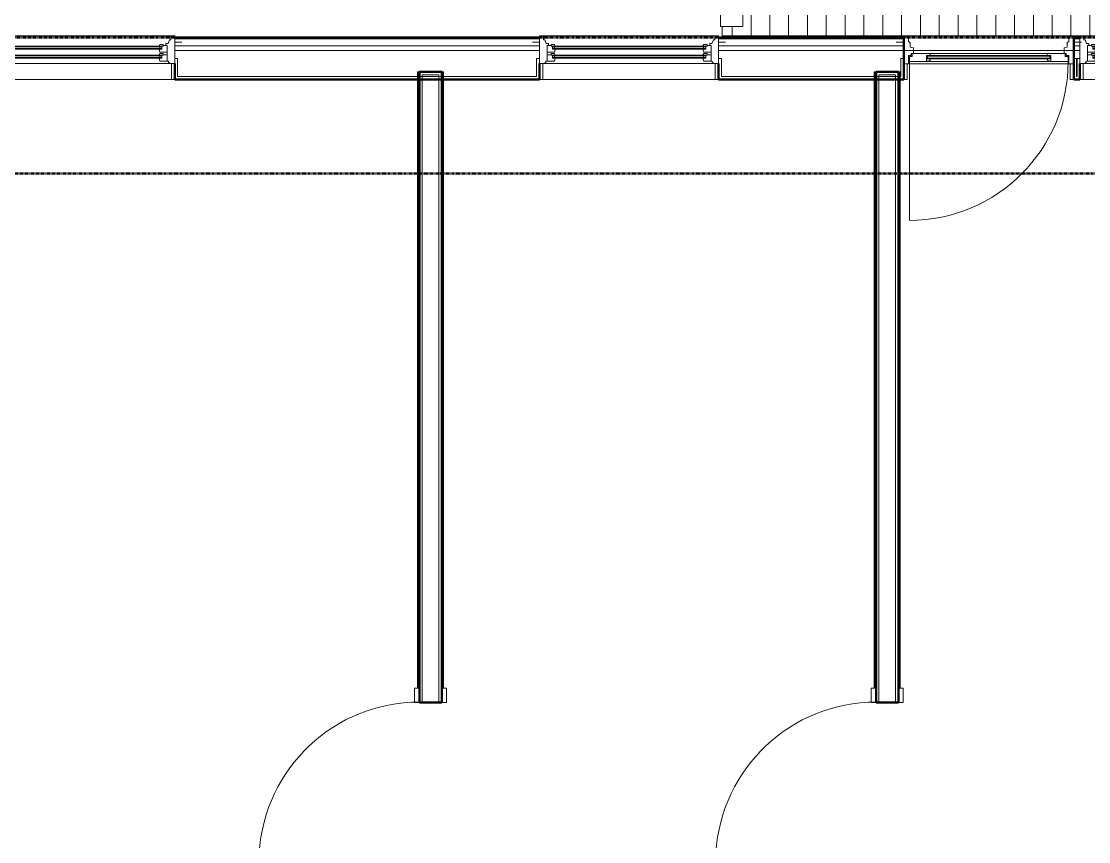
# Model space of a CAD drawing. Header units: inches. Extents: x -4235 to -464, y 9767 to 12344.
# Drawn here: x -2478.7 to -2251.9, y 11947.7 to 12122 of the extents above; entities that cross this region are included whole.
import ezdxf

# ---------------------------------------------------------------- set-up
doc = ezdxf.new("R2010")
doc.units = ezdxf.units.IN
doc.header["$MEASUREMENT"] = 0
doc.linetypes.add('Dash 1_16_', pattern=[0.125, 0.0625, -0.0625])
for name, color, linetype, lineweight in [('0-1', 7, 'Continuous', 5), ('0-2', 254, 'Continuous', 9), ('A-DOOR-1', 7, 'Continuous', 9), ('A-DOOR-2', 130, 'Continuous', 20), ('A-DOOR-4', 31, 'Continuous', 9), ('A-DOOR-5', 31, 'Continuous', 20), ('A-DOOR-FRAM', 31, 'Continuous', 20), ('A-DOOR-FRAM-1', 130, 'Continuous', 20), ('A-DOOR-FRAM-2', 31, 'Continuous', 9), ('A-DOOR-GLAZ', 31, 'Continuous', 9), ('A-FLOR-4', 192, 'Continuous', 9), ('A-FLOR-HRAL', 11, 'Continuous', 9), ('A-FLOR-PATT-1', 9, 'Continuous', 9), ('A-GLAZ-1', 151, 'Continuous', 9), ('A-GLAZ-2', 151, 'Continuous', 20), ('A-WALL', 113, 'Continuous', 13), ('A-WALL-1', 250, 'Continuous', 50), ('A-WALL-2', 50, 'Continuous', 13), ('A-WALL-3', 10, 'Continuous', 9), ('A-WALL-4', 254, 'Continuous', 9), ('A-WALL-5', 7, 'Continuous', 9), ('A-WALL-6', 113, 'Continuous', 9), ('A-WALL-7', 113, 'Continuous', 50), ('C-PROP-LINE-1', 91, 'Dash 1_16_', 50)]:
    doc.layers.add(name, color=color, linetype=linetype, lineweight=lineweight)

# ---------------------------------------------------------------- blocks, each defined once
blk = doc.blocks.new('SWING - SINGLE - FLUSH - 2-10 x 6-8 - PRIVACY-3199405-BACKGROUND - 2ND FLOOR')
at = {"layer": 'A-DOOR-1'}
blk.add_arc((17, -2.38), 34.07, 180, 266.6343, dxfattribs=at)
at = {"layer": 'A-DOOR-2'}
for p, q in [((15, -2.38), (15, -36.38)), ((17, -2.38), (15, -2.38)), ((17, -2.38), (17, -36.38)), ((17, -36.38), (15, -36.38))]:
    blk.add_line(p, q, dxfattribs=at)
at = {"layer": 'A-DOOR-FRAM-1'}
for p, q in [((-20, 2.37), (-20, 3.37)), ((-20, 3.37), (-17, 3.37)), ((-17, 2.37), (-20, 2.37)), ((-17, 3.37), (-17, 2.37)), ((17, 2.37), (17, 3.37)), ((17, 3.37), (20, 3.37)), ((20, 2.37), (17, 2.37)), ((20, 3.37), (20, 2.37)), ((-20, -2.38), (-17, -2.38)), ((-20, -3.38), (-20, -2.38)), ((-17, -3.38), (-20, -3.38)), ((-17, -2.38), (-17, -3.38)), ((17, -2.38), (20, -2.38)), ((17, -3.38), (17, -2.38)), ((20, -3.38), (17, -3.38)), ((20, -2.38), (20, -3.38))]:
    blk.add_line(p, q, dxfattribs=at)
blk = doc.blocks.new('Basic Wall _ INT - W4BØF - _5_8 GYP - 2X4 WOOD_BATT_ - 5_8 GYP_ - ___-2694744-BACKGROUND - 2ND FLOOR')
at = {"layer": 'A-WALL-3'}
for p, q in [((-2394.47, 12111.34), (-2394.54, 12111.34)), ((-2394.33, 12111.34), (-2394.47, 12111.34)), ((-2394.47, 12111.34), (-2394.47, 12109.71)), ((-2394.26, 12111.34), (-2394.33, 12111.34)), ((-2394.12, 12111.34), (-2394.15, 12111.34)), ((-2394.12, 12109.71), (-2394.12, 12111.34)), ((-2394.12, 11977.33), (-2394.12, 11980.33))]:
    blk.add_line(p, q, dxfattribs=at)
at = {"layer": 'A-WALL-4'}
for p, q in [((-2394.54, 12111.34), (-2394.25, 12111.34)), ((-2394.54, 12111.34), (-2394.54, 12109.71)), ((-2394.47, 12109.71), (-2394.47, 11980.33)), ((-2394.25, 12111.34), (-2394.25, 12109.71)), ((-2394.25, 12111.34), (-2394.17, 12111.34)), ((-2394.17, 12111.34), (-2394.12, 12111.34)), ((-2394.12, 11980.33), (-2394.12, 12109.71))]:
    blk.add_line(p, q, dxfattribs=at)
at = {"layer": 'A-WALL-5'}
for p, q in [((-2394.54, 12109.71), (-2394.54, 11980.33)), ((-2394.25, 12109.71), (-2394.25, 11980.33))]:
    blk.add_line(p, q, dxfattribs=at)
blk = doc.blocks.new('Basic Wall _ INT - W4BØF - _5_8 GYP - 2X4 WOOD_BATT_ - 5_8 GYP_ - ___-2694743-BACKGROUND - 2ND FLOOR')
at = {"layer": 'A-WALL-3'}
for p, q in [((-2389.35, 12111.34), (-2389.37, 12111.34)), ((-2389.37, 12109.71), (-2389.37, 12111.34)), ((-2389.17, 12111.34), (-2389.23, 12111.34)), ((-2389.02, 12111.34), (-2389.17, 12111.34)), ((-2388.96, 12111.34), (-2389.02, 12111.34)), ((-2389.02, 12111.34), (-2389.02, 12109.71)), ((-2389.37, 11977.33), (-2389.37, 11980.33))]:
    blk.add_line(p, q, dxfattribs=at)
at = {"layer": 'A-WALL-4'}
for p, q in [((-2389.37, 12111.34), (-2389.33, 12111.34)), ((-2389.37, 11980.33), (-2389.37, 12109.71)), ((-2389.33, 12111.34), (-2389.25, 12111.34)), ((-2389.25, 12109.71), (-2389.25, 12111.34)), ((-2389.25, 12111.34), (-2388.96, 12111.34)), ((-2389.02, 12109.71), (-2389.02, 11980.33)), ((-2388.96, 12111.34), (-2388.96, 12109.71))]:
    blk.add_line(p, q, dxfattribs=at)
at = {"layer": 'A-WALL-5'}
for p, q in [((-2389.25, 11980.33), (-2389.25, 12109.71)), ((-2388.96, 12109.71), (-2388.96, 11980.33))]:
    blk.add_line(p, q, dxfattribs=at)
blk = doc.blocks.new('Basic Wall _ INT - W4BØF - _5_8 GYP - 2X4 WOOD_BATT_ - 5_8 GYP_ - ___-2694766-BACKGROUND - 2ND FLOOR')
at = {"layer": 'A-WALL-3'}
for p, q in [((-2297.42, 12111.34), (-2297.49, 12111.34)), ((-2297.28, 12111.34), (-2297.42, 12111.34)), ((-2297.42, 12111.34), (-2297.42, 12109.71)), ((-2297.21, 12111.34), (-2297.28, 12111.34)), ((-2297.07, 12111.34), (-2297.1, 12111.34)), ((-2297.07, 12109.71), (-2297.07, 12111.34)), ((-2297.07, 11977.33), (-2297.07, 11980.33)), ((-2297.42, 11940.33), (-2297.42, 11932.02)), ((-2297.07, 11932.02), (-2297.07, 11940.33)), ((-2297.42, 11931.88), (-2297.42, 11931.82)), ((-2297.42, 11931.82), (-2297.42, 11931.73)), ((-2297.42, 11931.73), (-2297.42, 11931.61)), ((-2297.49, 11912.96), (-2297.42, 11912.93)), ((-2297.42, 11912.93), (-2297.28, 11912.87)), ((-2297.28, 11912.87), (-2297.21, 11912.84)), ((-2297.1, 11912.79), (-2297.07, 11912.78))]:
    blk.add_line(p, q, dxfattribs=at)
at = {"layer": 'A-WALL-4'}
for p, q in [((-2297.49, 12111.34), (-2297.2, 12111.34)), ((-2297.49, 12111.34), (-2297.49, 12109.71)), ((-2297.42, 12109.71), (-2297.42, 11980.33)), ((-2297.2, 12111.34), (-2297.2, 12109.71)), ((-2297.2, 12111.34), (-2297.12, 12111.34)), ((-2297.12, 12111.34), (-2297.07, 12111.34)), ((-2297.07, 11980.33), (-2297.07, 12109.71)), ((-2297.49, 11940.33), (-2297.49, 11932.02)), ((-2297.2, 11940.33), (-2297.2, 11939.9)), ((-2297.2, 11939.88), (-2297.2, 11932.02)), ((-2297.49, 11931.88), (-2297.49, 11931.82)), ((-2297.49, 11931.82), (-2297.49, 11931.73)), ((-2297.49, 11931.73), (-2297.49, 11931.61)), ((-2297.42, 11931.61), (-2297.42, 11912.93)), ((-2297.07, 11912.78), (-2297.07, 11932.02))]:
    blk.add_line(p, q, dxfattribs=at)
at = {"layer": 'A-WALL-5'}
for p, q in [((-2297.49, 12109.71), (-2297.49, 11980.33)), ((-2297.2, 12109.71), (-2297.2, 11980.33)), ((-2297.49, 11931.61), (-2297.49, 11912.96)), ((-2297.2, 11932.02), (-2297.2, 11912.84))]:
    blk.add_line(p, q, dxfattribs=at)
at = {"layer": 'A-WALL-5', "flags": 128}
for points in [[(-2297.2, 11912.84), (-2297.22, 11912.84), (-2297.28, 11912.87), (-2297.37, 11912.91), (-2297.49, 11912.96)], [(-2297.12, 11912.8), (-2297.14, 11912.81), (-2297.16, 11912.82), (-2297.17, 11912.83), (-2297.19, 11912.83), (-2297.2, 11912.84), (-2297.2, 11912.84)]]:
    blk.add_lwpolyline(points, dxfattribs=at)
blk = doc.blocks.new('Basic Wall _ INT - W4BØF - _5_8 GYP - 2X4 WOOD_BATT_ - 5_8 GYP_ - ___-2694765-BACKGROUND - 2ND FLOOR')
at = {"layer": 'A-WALL-3'}
for p, q in [((-2292.3, 12111.34), (-2292.32, 12111.34)), ((-2292.32, 12109.73), (-2292.32, 12111.34)), ((-2292.12, 12111.34), (-2292.18, 12111.34)), ((-2291.97, 12111.34), (-2292.12, 12111.34)), ((-2291.91, 12111.34), (-2291.97, 12111.34)), ((-2291.97, 12111.34), (-2291.97, 12109.73)), ((-2292.32, 11977.33), (-2292.32, 11980.33)), ((-2292.32, 11940.33), (-2292.32, 11943.33)), ((-2292.32, 11910.82), (-2292.3, 11910.81)), ((-2292.18, 11910.76), (-2292.12, 11910.73)), ((-2292.12, 11910.73), (-2291.97, 11910.67)), ((-2291.97, 11910.67), (-2291.91, 11910.65))]:
    blk.add_line(p, q, dxfattribs=at)
at = {"layer": 'A-WALL-4'}
for p, q in [((-2292.32, 12111.34), (-2292.28, 12111.34)), ((-2292.32, 11980.33), (-2292.32, 12109.71)), ((-2292.28, 12111.34), (-2292.2, 12111.34)), ((-2292.2, 12109.73), (-2292.2, 12111.34)), ((-2292.2, 12111.34), (-2291.91, 12111.34)), ((-2291.97, 12109.71), (-2291.97, 11980.33)), ((-2291.91, 12111.34), (-2291.91, 12109.73)), ((-2292.32, 11910.82), (-2292.32, 11940.33)), ((-2291.97, 11940.33), (-2291.97, 11910.67))]:
    blk.add_line(p, q, dxfattribs=at)
at = {"layer": 'A-WALL-5'}
for p, q in [((-2292.2, 11980.33), (-2292.2, 12109.71)), ((-2291.91, 12109.71), (-2291.91, 11980.33)), ((-2292.2, 11910.77), (-2292.2, 11940.33)), ((-2291.91, 11940.33), (-2291.91, 11910.65))]:
    blk.add_line(p, q, dxfattribs=at)
at = {"layer": 'A-WALL-5', "flags": 128}
for points in [[(-2292.2, 11910.77), (-2292.2, 11910.77), (-2292.21, 11910.77), (-2292.22, 11910.78), (-2292.24, 11910.78), (-2292.26, 11910.79), (-2292.28, 11910.8)], [(-2291.91, 11910.65), (-2292.03, 11910.7), (-2292.12, 11910.73), (-2292.18, 11910.76), (-2292.2, 11910.77)]]:
    blk.add_lwpolyline(points, dxfattribs=at)
blk = doc.blocks.new('CTR - 1st Phase - Unit Layouts_rvt-1-BACKGROUND - 2ND FLOOR')
at = {"layer": 'A-WALL-1'}
for p, q in [((-2393.5, 12111.34), (-2394.12, 12111.34)), ((-2394.12, 12111.34), (-2394.12, 11977.33)), ((-2390, 12111.34), (-2393.5, 12111.34)), ((-2389.37, 12111.34), (-2390, 12111.34)), ((-2389.37, 11977.33), (-2389.37, 12111.34)), ((-2296.45, 12111.34), (-2297.07, 12111.34)), ((-2297.07, 12111.34), (-2297.07, 11977.33)), ((-2292.95, 12111.34), (-2296.45, 12111.34)), ((-2292.32, 12111.34), (-2292.95, 12111.34)), ((-2292.32, 11977.33), (-2292.32, 12111.34)), ((-2394.12, 11977.33), (-2389.37, 11977.33)), ((-2297.07, 11977.33), (-2292.32, 11977.33))]:
    blk.add_line(p, q, dxfattribs=at)
at = {"layer": 'A-WALL-2'}
for p, q in [((-2390, 12110.71), (-2393.5, 12110.71)), ((-2393.5, 12110.71), (-2393.5, 11977.33)), ((-2390, 12110.71), (-2390, 11977.33)), ((-2292.95, 12110.71), (-2296.45, 12110.71)), ((-2296.45, 12110.71), (-2296.45, 11977.33)), ((-2292.95, 12110.71), (-2292.95, 11977.33))]:
    blk.add_line(p, q, dxfattribs=at)
at = {"layer": 'A-WALL-3'}
for p, q in [((-2394.12, 12111.34), (-2389.37, 12111.34)), ((-2394.12, 12111.34), (-2394.12, 12109.71)), ((-2394.12, 12109.71), (-2394.12, 11980.33)), ((-2389.37, 12109.71), (-2389.37, 12111.34)), ((-2389.37, 11980.33), (-2389.37, 12109.71)), ((-2297.07, 12111.34), (-2292.32, 12111.34)), ((-2297.07, 12111.34), (-2297.07, 12109.71)), ((-2297.07, 12109.71), (-2297.07, 11980.33)), ((-2292.32, 12109.73), (-2292.32, 12111.34)), ((-2292.32, 11980.33), (-2292.32, 12109.71)), ((-2394.12, 11980.33), (-2394.12, 11977.33)), ((-2389.37, 11977.33), (-2389.37, 11980.33)), ((-2297.07, 11980.33), (-2297.07, 11977.33)), ((-2292.32, 11977.33), (-2292.32, 11980.33))]:
    blk.add_line(p, q, dxfattribs=at)
at = {"layer": 'A-WALL-4'}
for p, q in [((-2389.37, 11977.33), (-2394.12, 11977.33)), ((-2292.32, 11977.33), (-2297.07, 11977.33))]:
    blk.add_line(p, q, dxfattribs=at)
at = {"layer": '0-2'}
for name in ['Basic Wall _ INT - W4BØF - _5_8 GYP - 2X4 WOOD_BATT_ - 5_8 GYP_ - ___-2694744-BACKGROUND - 2ND FLOOR', 'Basic Wall _ INT - W4BØF - _5_8 GYP - 2X4 WOOD_BATT_ - 5_8 GYP_ - ___-2694743-BACKGROUND - 2ND FLOOR', 'Basic Wall _ INT - W4BØF - _5_8 GYP - 2X4 WOOD_BATT_ - 5_8 GYP_ - ___-2694766-BACKGROUND - 2ND FLOOR', 'Basic Wall _ INT - W4BØF - _5_8 GYP - 2X4 WOOD_BATT_ - 5_8 GYP_ - ___-2694765-BACKGROUND - 2ND FLOOR']:
    blk.add_blockref(name, (0, 0), dxfattribs=at)
for p, rotation in [((-2391.75, 11960.33), 269.9999999999463), ((-2294.7, 11960.33), 270.0000000000201)]:
    blk.add_blockref('SWING - SINGLE - FLUSH - 2-10 x 6-8 - PRIVACY-3199405-BACKGROUND - 2ND FLOOR', p, dxfattribs=dict(at, rotation=rotation))
blk = doc.blocks.new('Door-Inswing-Andersen-400_Series-Single - 3_ 0-1_8_ x custom height - 2ND FLOOR-2895725-BACKGROUND - 2ND FLOOR')
at = {"layer": 'A-DOOR-4'}
blk.add_line((16.87, 0.66), (16.87, 34.41), dxfattribs=at)
blk.add_arc((16.87, 0.66), 33.75, 90, 180, dxfattribs=at)
at = {"layer": 'A-DOOR-5'}
for p, q in [((-16.87, -0.41), (-16.87, 0.66)), ((-16.87, 0.66), (-12.44, 0.66)), ((-13.19, 0.66), (-13.19, -0.66)), ((-13.19, 0.66), (-13.19, 0.59)), ((-13.19, 0.59), (-12.67, 0.59)), ((-12.44, 0.09), (-13.19, 0.09)), ((-12.67, 0.59), (-12.47, 0.34)), ((-12.47, 0.34), (-12.44, 0.16)), ((12.44, 0.66), (-12.44, 0.66)), ((-12.44, 0.16), (-12.44, 0.09)), ((16.87, 0.66), (12.44, 0.66)), ((12.47, 0.34), (12.44, 0.16)), ((12.44, 0.16), (12.44, 0.09)), ((12.44, 0.09), (13.19, 0.09)), ((12.67, 0.59), (12.47, 0.34)), ((13.19, 0.59), (12.67, 0.59)), ((13.19, 0.66), (13.19, -0.66)), ((13.19, 0.66), (13.19, 0.59)), ((16.87, -0.41), (16.87, 0.66)), ((-16.26, -0.42), (-16.87, -0.41)), ((-16.26, -1.06), (-16.26, -0.42)), ((-16.26, -1.06), (-12.44, -1.06)), ((-13.19, -0.66), (-12.44, -0.66)), ((-12.44, -0.75), (-12.47, -1.06)), ((-12.44, -0.66), (-12.44, -0.75)), ((12.44, -1.06), (-12.44, -1.06)), ((12.44, -0.66), (12.44, -0.75)), ((13.19, -0.66), (12.44, -0.66)), ((12.44, -0.75), (12.47, -1.06)), ((16.26, -1.06), (12.44, -1.06)), ((16.26, -0.42), (16.87, -0.41)), ((16.26, -1.06), (16.26, -0.42))]:
    blk.add_line(p, q, dxfattribs=at)
at = {"layer": 'A-DOOR-FRAM'}
for p, q in [((-18.06, -4.75), (-18.06, 1.12)), ((-18.06, 1.12), (-17.03, 1.12)), ((-17.69, 1.12), (-18.06, 1.12)), ((-18.06, 1.12), (-17.94, 1.12)), ((-18.06, -4.44), (-18.06, 1.12)), ((-17.31, 1.12), (17.31, 1.12)), ((-17.03, 1.12), (-17.03, -0.66)), ((17.03, 1.12), (17.03, -0.66)), ((18.06, 1.12), (17.03, 1.12)), ((17.94, 1.12), (18.06, 1.12)), ((18.06, -4.75), (18.06, 1.12)), ((18.06, 1.12), (18.06, -4.44)), ((-17.03, -0.66), (-16.45, -0.66)), ((-16, -2.23), (-16.69, -2.39)), ((-16.45, -0.66), (-16.45, -1.09)), ((-16.45, -1.09), (-16, -1.09)), ((-16, -1.09), (-16, -2.23)), ((16.45, -1.09), (16, -1.09)), ((16, -1.09), (16, -2.23)), ((16, -2.23), (16.69, -2.39)), ((16.45, -0.66), (16.45, -1.09)), ((17.03, -0.66), (16.45, -0.66)), ((-19.69, -3.44), (-18.06, -3.44)), ((-18.06, -4.8), (-18.06, -4.44)), ((-16.69, -3.39), (-17.03, -3.63)), ((-17.03, -3.63), (-17.03, -4.75)), ((-16.69, -2.39), (-16.69, -3.39)), ((16.69, -2.39), (16.69, -3.39)), ((16.69, -3.39), (17.03, -3.63)), ((17.03, -3.63), (17.03, -4.75)), ((19.69, -3.44), (18.06, -3.44)), ((18.06, -4.44), (18.06, -4.8)), ((-18.06, -4.75), (-17.03, -4.75)), ((18.06, -4.75), (17.03, -4.75))]:
    blk.add_line(p, q, dxfattribs=at)
at = {"layer": 'A-DOOR-FRAM-2'}
for p, q in [((-17.94, 4.44), (-17.31, 4.44)), ((-17.94, 1.12), (-17.94, 4.44)), ((-17.31, 4.44), (-17.31, 1.12)), ((17.31, 4.44), (17.94, 4.44)), ((17.31, 1.12), (17.31, 4.44)), ((17.94, 4.44), (17.94, 1.12)), ((-17.31, 1.12), (-17.94, 1.12)), ((17.94, 1.12), (17.31, 1.12))]:
    blk.add_line(p, q, dxfattribs=at)
at = {"layer": 'A-DOOR-GLAZ'}
for p, q in [((12.44, 0.09), (-12.44, 0.09)), ((-13.19, -0.06), (-12.44, -0.06)), ((-12.44, -0.5), (-13.19, -0.5)), ((-12.98, -0.5), (-12.98, -0.06)), ((12.44, -0.06), (-12.44, -0.06)), ((12.44, -0.5), (-12.44, -0.5)), ((12.44, -0.66), (-12.44, -0.66)), ((13.19, -0.06), (12.44, -0.06)), ((12.44, -0.5), (13.19, -0.5)), ((12.98, -0.5), (12.98, -0.06))]:
    blk.add_line(p, q, dxfattribs=at)
blk = doc.blocks.new('Window-Double_Hung-Andersen-400_Series-Tilt_Wash - DOUBLE HUNG - REVERSE COTTAGE - 2ND FLOOR-2888385-BACKGROUND - 2ND FLOOR')
at = {"layer": 'A-GLAZ-1'}
for p, q in [((-16.29, 2.5), (-15.7, 2.5)), ((-15.82, 2.5), (-15.82, 2.12)), ((-15.7, 2.62), (15.7, 2.62)), ((-15.7, 2.5), (15.7, 2.5)), ((16.29, 2.5), (15.7, 2.5)), ((15.82, 2.5), (15.82, 2.12)), ((-16.29, 2.12), (-15.7, 2.12)), ((-16.29, 0.56), (-15.7, 0.56)), ((-16.29, 0.19), (-15.7, 0.19)), ((-15.82, 0.56), (-15.82, 0.19)), ((-15.7, 2.12), (15.7, 2.12)), ((-15.7, 2), (15.7, 2)), ((-15.7, 0.69), (15.7, 0.69)), ((-15.7, 0.56), (15.7, 0.56)), ((-15.7, 0.19), (15.7, 0.19)), ((-15.7, 0.06), (15.7, 0.06)), ((16.29, 2.12), (15.7, 2.12)), ((16.29, 0.56), (15.7, 0.56)), ((16.29, 0.19), (15.7, 0.19)), ((15.82, 0.56), (15.82, 0.19)), ((18.95, -1.06), (-18.95, -1.06)), ((-18.95, -1.06), (-18.95, -4.44)), ((-18.32, -1.06), (-18.32, -4.44)), ((18.32, -1.06), (18.32, -4.44)), ((18.95, -4.44), (18.95, -1.06)), ((-19.01, -3.94), (-19.01, -2.44)), ((-19.01, -2.44), (-18.95, -2.44)), ((-18.95, -3.94), (-19.01, -3.94)), ((-18.95, -4.44), (18.95, -4.44)), ((18.95, -2.44), (19.01, -2.44)), ((19.01, -3.94), (18.95, -3.94)), ((19.01, -2.44), (19.01, -3.94))]:
    blk.add_line(p, q, dxfattribs=at)
at = {"layer": 'A-GLAZ-2'}
for p, q in [((19.01, 4.81), (-19.01, 4.81)), ((-19.01, 4.81), (-19.01, -1.06)), ((-18.2, 4.81), (-18.2, 4)), ((18.2, 4.81), (18.2, 4)), ((19.01, -1.06), (19.01, 4.81)), ((-19.01, 3.44), (-20.51, 3.44)), ((-18.2, 4), (-17.92, 4)), ((-17.92, 4), (-17.61, 3.19)), ((-17.61, 3.19), (-17.14, 3.19)), ((-17.42, 2.75), (-16.57, 2.75)), ((-17.42, 2.75), (-17.42, -0.56)), ((-17.14, 3.19), (-17.14, 2.75)), ((-15.86, 2.97), (-16.57, 2.97)), ((-16.57, 2.62), (-16.57, 2.97)), ((-15.7, 2.62), (-16.57, 2.62)), ((-16.29, 2.62), (-16.29, 2)), ((-15.86, 2.97), (-15.7, 2.62)), ((15.86, 2.97), (15.7, 2.62)), ((15.7, 2.62), (16.57, 2.62)), ((15.86, 2.97), (16.57, 2.97)), ((16.29, 2.62), (16.29, 2)), ((16.57, 2.62), (16.57, 2.97)), ((17.42, 2.75), (16.57, 2.75)), ((17.14, 3.19), (17.14, 2.75)), ((17.61, 3.19), (17.14, 3.19)), ((17.42, 2.75), (17.42, -0.56)), ((17.92, 4), (17.61, 3.19)), ((18.2, 4), (17.92, 4)), ((19.01, 3.44), (20.51, 3.44)), ((-17.42, 1.37), (-15.86, 1.37)), ((-17.42, 0.81), (-16.57, 0.81)), ((-15.86, 1.03), (-16.57, 1.03)), ((-16.57, 0.69), (-16.57, 1.03)), ((-15.7, 0.69), (-16.57, 0.69)), ((-15.7, 2), (-16.29, 2)), ((-16.29, 0.69), (-16.29, 0.06)), ((-15.7, 0.06), (-16.29, 0.06)), ((-15.86, 1.37), (-15.7, 2)), ((-15.86, 1.03), (-15.7, 0.69)), ((-15.86, -0.56), (-15.7, 0.06)), ((15.7, 2), (16.29, 2)), ((15.86, 1.37), (15.7, 2)), ((15.86, 1.03), (15.7, 0.69)), ((15.7, 0.69), (16.57, 0.69)), ((15.7, 0.06), (16.29, 0.06)), ((15.86, -0.56), (15.7, 0.06)), ((17.42, 1.37), (15.86, 1.37)), ((15.86, 1.03), (16.57, 1.03)), ((16.29, 0.69), (16.29, 0.06)), ((16.57, 0.69), (16.57, 1.03)), ((17.42, 0.81), (16.57, 0.81)), ((-19.01, -1.06), (19.01, -1.06)), ((-17.67, -0.78), (-18, -1.06)), ((-17.67, -0.78), (-17.67, -0.56)), ((-17.67, -0.56), (-15.86, -0.56)), ((17.67, -0.56), (15.86, -0.56)), ((17.67, -0.78), (17.67, -0.56)), ((17.67, -0.78), (18, -1.06))]:
    blk.add_line(p, q, dxfattribs=at)
blk = doc.blocks.new('Railing - Baluster_01-2700443-BACKGROUND - 2ND FLOOR')
at = {"layer": 'A-FLOR-HRAL'}
for p, q in [((-0.59, 1.18), (0.59, 1.18)), ((-0.59, 0.59), (-0.59, 1.18)), ((0.59, 1.18), (0.59, 0.59))]:
    blk.add_line(p, q, dxfattribs=at)
blk = doc.blocks.new('Railing - Railing-2700260-BACKGROUND - 2ND FLOOR')
at = {"layer": 'A-FLOR-HRAL'}
for p, q in [((-2216.09, 12184.2), (-2330.14, 12184.2)), ((-2330.14, 12184.2), (-2330.14, 12120.95)), ((-2216.09, 12120.95), (-2216.09, 12184.2)), ((-2325.41, 12179.48), (-2220.81, 12179.48)), ((-2325.41, 12120.95), (-2325.41, 12179.48)), ((-2220.81, 12179.48), (-2220.81, 12120.95)), ((-2329.66, 12120.95), (-2330.14, 12120.95)), ((-2325.88, 12120.95), (-2329.66, 12120.95)), ((-2325.41, 12120.95), (-2325.88, 12120.95)), ((-2220.34, 12120.95), (-2220.81, 12120.95)), ((-2216.56, 12120.95), (-2220.34, 12120.95)), ((-2216.09, 12120.95), (-2216.56, 12120.95))]:
    blk.add_line(p, q, dxfattribs=at)
for points, knots in [([(-2330.14, 12184.2), (-2330.14, 12184.2), (-2330.13, 12184.19), (-2330.1, 12184.17), (-2330.07, 12184.14), (-2330.05, 12184.11), (-2330.02, 12184.08), (-2329.99, 12184.06), (-2329.95, 12184.02), (-2329.91, 12183.97), (-2329.87, 12183.94), (-2329.83, 12183.9), (-2329.77, 12183.83), (-2329.71, 12183.77), (-2329.66, 12183.73)], [0, 0, 0, 0, 0.166667, 0.25, 0.333333, 0.416667, 0.458333, 0.5, 0.583333, 0.666667, 0.708333, 0.75, 0.833333, 1, 1, 1, 1]), ([(-2216.09, 12184.2), (-2216.09, 12184.2), (-2216.09, 12184.19), (-2216.12, 12184.17), (-2216.15, 12184.14), (-2216.18, 12184.11), (-2216.2, 12184.08), (-2216.23, 12184.06), (-2216.27, 12184.02), (-2216.31, 12183.97), (-2216.35, 12183.94), (-2216.39, 12183.9), (-2216.46, 12183.83), (-2216.52, 12183.77), (-2216.56, 12183.73)], [0, 0, 0, 0, 0.166667, 0.25, 0.333333, 0.416667, 0.458333, 0.5, 0.583333, 0.666667, 0.708333, 0.75, 0.833333, 1, 1, 1, 1]), ([(-2325.88, 12179.95), (-2325.84, 12179.91), (-2325.78, 12179.85), (-2325.7, 12179.77), (-2325.66, 12179.72), (-2325.62, 12179.69), (-2325.59, 12179.65), (-2325.56, 12179.62), (-2325.53, 12179.59), (-2325.5, 12179.57), (-2325.47, 12179.54), (-2325.45, 12179.51), (-2325.42, 12179.49), (-2325.41, 12179.48), (-2325.41, 12179.48)], [0, 0, 0, 0, 0.166667, 0.25, 0.333333, 0.375, 0.416667, 0.5, 0.541667, 0.583333, 0.666667, 0.75, 0.833333, 1, 1, 1, 1]), ([(-2220.34, 12179.95), (-2220.38, 12179.91), (-2220.44, 12179.85), (-2220.52, 12179.77), (-2220.57, 12179.72), (-2220.6, 12179.69), (-2220.63, 12179.65), (-2220.67, 12179.62), (-2220.69, 12179.59), (-2220.72, 12179.57), (-2220.75, 12179.54), (-2220.78, 12179.51), (-2220.8, 12179.49), (-2220.81, 12179.48), (-2220.81, 12179.48)], [0, 0, 0, 0, 0.166667, 0.25, 0.333333, 0.375, 0.416667, 0.5, 0.541667, 0.583333, 0.666667, 0.75, 0.833333, 1, 1, 1, 1])]:
    blk.add_open_spline(points, degree=3, knots=knots, dxfattribs=at)
at = {"rotation": 180}
blk.add_blockref('Railing - Baluster_01-2700443-BACKGROUND - 2ND FLOOR', (-2218.45, 12121.54), dxfattribs=at)
blk = doc.blocks.new('Family - ___-2835860-BACKGROUND - 2ND FLOOR')
at = {"layer": 'C-PROP-LINE-1'}
blk.add_line((-2067.92, 12118.59), (-2523.72, 12118.59), dxfattribs=at)
blk = doc.blocks.new('Family - ___-2835903-BACKGROUND - 2ND FLOOR')
at = {"layer": 'C-PROP-LINE-1'}
blk.add_line((-2096.82, 12089.69), (-3831.82, 12089.69), dxfattribs=at)
blk = doc.blocks.new('Family - ___-2835932-BACKGROUND - 2ND FLOOR')
at = {"layer": 'C-PROP-LINE-1'}
blk.add_line((-2067.92, 12118.59), (-3860.72, 12118.59), dxfattribs=at)

msp = doc.modelspace()

# ---------------------------------------------------------------- hatches: boundary and pattern name
at = {"layer": 'A-FLOR-PATT-1'}
h = msp.add_hatch(dxfattribs=at)
h.set_pattern_fill('FP_5', color=256, style=0, pattern_type=2)
h.set_pattern_definition([(270, (-2991.646, 11076.839), (4, 2e-16), []), (0, (-2991.646, 11076.839), (8, 8), [4, -28]), (0, (-2987.646, 11060.839), (8, 8), [4, -28])])
h.paths.add_polyline_path([(-2325.76, 12118.95), (-2216.45, 12118.96), (-2216.45, 12120.95), (-2217.86, 12120.95), (-2217.86, 12120.36), (-2219.04, 12120.36), (-2219.04, 12120.95), (-2220.81, 12120.95), (-2220.85, 12179.48), (-2325.41, 12179.48), (-2325.43, 12120.95), (-2329.77, 12120.95), (-2329.77, 12118.95), (-2325.77, 12118.95)], flags=0)

# ---------------------------------------------------------------- linework, layer by layer
at = {"layer": 'A-FLOR-4'}
for p, q in [((-2329.77, 12120.95), (-2329.77, 12118.95)), ((-2329.77, 12118.95), (-2253.74, 12118.95)), ((-2255.06, 12115.84), (-2291.19, 12115.84))]:
    msp.add_line(p, q, dxfattribs=at)
at = {"layer": 'A-WALL'}
for p, q in [((-2368.56, 12118.34), (-2446.11, 12118.34)), ((-2368.56, 12116.84), (-2446.11, 12116.84)), ((-2291.19, 12118.34), (-2330.54, 12118.34)), ((-2291.19, 12116.84), (-2330.54, 12116.84)), ((-2253.74, 12118.34), (-2255.06, 12118.34)), ((-2253.74, 12116.84), (-2255.06, 12116.84)), ((-2368.56, 12115.84), (-2446.11, 12115.84)), ((-2291.19, 12115.84), (-2330.54, 12115.84)), ((-2253.74, 12115.84), (-2255.06, 12115.84)), ((-2445.49, 12114.15), (-2446.11, 12114.15)), ((-2445.49, 12114.15), (-2445.49, 12110.34)), ((-2369.19, 12110.34), (-2369.19, 12114.15)), ((-2368.56, 12114.15), (-2369.19, 12114.15)), ((-2329.91, 12114.15), (-2330.54, 12114.15)), ((-2329.91, 12114.15), (-2329.91, 12110.34)), ((-2291.81, 12110.34), (-2291.81, 12114.15)), ((-2291.19, 12114.15), (-2291.81, 12114.15)), ((-2254.44, 12114.15), (-2255.06, 12114.15)), ((-2254.44, 12114.15), (-2254.44, 12110.34)), ((-2254.36, 12110.34), (-2254.36, 12114.15)), ((-2253.74, 12114.15), (-2254.36, 12114.15)), ((-2445.49, 12110.34), (-2369.19, 12110.34)), ((-2329.91, 12110.34), (-2291.81, 12110.34)), ((-2254.44, 12110.34), (-2254.36, 12110.34))]:
    msp.add_line(p, q, dxfattribs=at)
at = {"layer": 'A-WALL-6'}
for p, q in [((-2446.11, 12109.71), (-2446.17, 12109.71)), ((-2368.5, 12109.71), (-2368.56, 12109.71)), ((-2330.54, 12109.71), (-2330.6, 12109.71)), ((-2253.67, 12109.71), (-2253.74, 12109.71))]:
    msp.add_line(p, q, dxfattribs=at)
at = {"layer": 'A-WALL-7'}
for p, q in [((-2368.56, 12118.59), (-2446.11, 12118.59)), ((-2291.19, 12118.59), (-2330.54, 12118.59)), ((-2291.19, 12109.71), (-2291.19, 12118.59)), ((-2253.74, 12118.59), (-2255.06, 12118.59)), ((-2255.06, 12118.59), (-2255.06, 12109.71)), ((-2446.11, 12113.09), (-2446.11, 12109.71)), ((-2368.56, 12109.71), (-2368.56, 12113.09)), ((-2330.54, 12113.09), (-2330.54, 12109.71)), ((-2253.74, 12109.71), (-2253.74, 12113.09)), ((-2446.11, 12109.71), (-2368.56, 12109.71)), ((-2330.54, 12109.71), (-2291.19, 12109.71)), ((-2255.06, 12109.71), (-2253.74, 12109.71))]:
    msp.add_line(p, q, dxfattribs=at)

# ---------------------------------------------------------------- block references
at = {"layer": '0-1'}
msp.add_blockref('CTR - 1st Phase - Unit Layouts_rvt-1-BACKGROUND - 2ND FLOOR', (0, 0), dxfattribs=at)
at = {"layer": 'A-DOOR-4', "rotation": 180}
msp.add_blockref('Door-Inswing-Andersen-400_Series-Single - 3_ 0-1_8_ x custom height - 2ND FLOOR-2895725-BACKGROUND - 2ND FLOOR', (-2273.12, 12114.15), dxfattribs=at)
at = {"layer": 'A-FLOR-HRAL'}
msp.add_blockref('Railing - Railing-2700260-BACKGROUND - 2ND FLOOR', (0, 0), dxfattribs=at)
at = {"layer": 'A-GLAZ-1'}
for p in [(-2465.12, 12114.15), (-2349.55, 12114.15), (-2234.72, 12114.15)]:
    msp.add_blockref('Window-Double_Hung-Andersen-400_Series-Tilt_Wash - DOUBLE HUNG - REVERSE COTTAGE - 2ND FLOOR-2888385-BACKGROUND - 2ND FLOOR', p, dxfattribs=at)
at = {"layer": 'C-PROP-LINE-1'}
for name in ['Family - ___-2835860-BACKGROUND - 2ND FLOOR', 'Family - ___-2835932-BACKGROUND - 2ND FLOOR', 'Family - ___-2835903-BACKGROUND - 2ND FLOOR']:
    msp.add_blockref(name, (0, 0), dxfattribs=at)

doc.saveas('drawing.dxf')
